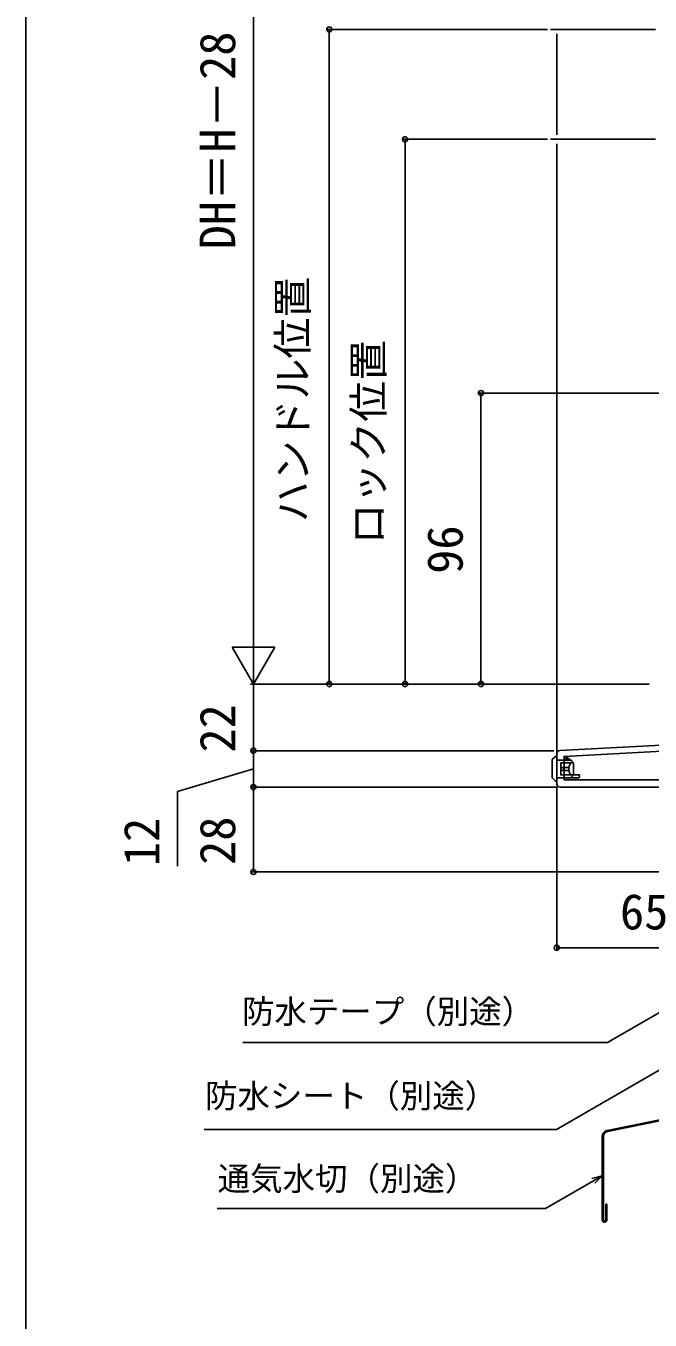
# Model space of a CAD drawing. Units: millimetres, scale not verified. Extents: x -700 to 700, y -1043 to 1036.
# Drawn here: x -700 to -494.2, y 79.6 to 506.7 of the extents above; entities that cross this region are included whole.
import ezdxf
from ezdxf.enums import TextEntityAlignment as Align

# ---------------------------------------------------------------- set-up
doc = ezdxf.new("R2010")
doc.units = ezdxf.units.MM
doc.header["$LTSCALE"] = 6
for name, color, linetype in [('0-2_YKK_11', 7, 'Continuous'), ('0-4_YKK_12', 2, 'Continuous'), ('0-5_YKK_13', 4, 'Continuous'), ('0-7_YKK_D', 6, 'Continuous'), ('0-8_YKK_ZWAK', 7, 'Continuous'), ('0-A_YSS_KE', 3, 'Continuous')]:
    doc.layers.add(name, color=color, linetype=linetype)
doc.styles.add('ＭＳ ゴシック', font='')
doc.styles.get('ＭＳ ゴシック').set_extended_font_data('MS Gothic')

msp = doc.modelspace()

# ---------------------------------------------------------------- linework, layer by layer
at = {"layer": '0-2_YKK_11'}
msp.add_line((-525, 266.551), (-525, 256.5), dxfattribs=at)
for points in [[(-473.785, 296.327), (-472.793, 290.7), (-477.6, 290.7), (-477.6, 296.057), (-477.058, 296.924), (-477.377, 297.5), (-480, 297.5), (-480, 269.859), (-524.052, 267.55)], [(-524, 255.5), (-463.4, 255.5), (-463.4, 227.5), (-460, 227.5), (-460, 229.4), (-460.5, 229.9), (-461, 230.4), (-461, 255.5), (-410, 255.5), (-410, 257), (-397.5, 257), (-397.5, 255.5), (-395, 255.5), (-395, 259.5), (-410, 259.5)]]:
    msp.add_lwpolyline(points, dxfattribs=at)
msp.add_lwpolyline([(-480, 267.856), (-522.6, 265.623), (-522.6, 257.9), (-480, 257.9)], close=True, dxfattribs=at)
for centre, start, end in [((-524, 266.551), 93.00003, 180), ((-524, 256.5), 180.00001, 269.99999)]:
    msp.add_arc(centre, 1, start, end, dxfattribs=at)
at = {"layer": '0-4_YKK_12'}
for p, q in [((-492.486, 505.5), (-527.107, 505.5)), ((-525, 503.995), (-525, 470.745)), ((-492.486, 469.25), (-527.107, 469.25)), ((-525, 467.745), (-525, 266.551))]:
    msp.add_line(p, q, dxfattribs=at)
at = {"layer": '0-5_YKK_13'}
for p, q in [((-525.376, 265.6), (-525.38, 265.595)), ((-526.5, 258.576), (-526.5, 264.476)), ((-525, 264.6), (-525, 258.4)), ((-520.5, 264.4), (-525, 264.4)), ((-523.7, 263.5), (-520.264, 263.5)), ((-523.7, 263.396), (-523.7, 263.5)), ((-523.7, 263.396), (-523.7, 262)), ((-522.8, 262), (-523.7, 262)), ((-523.7, 262), (-523.7, 261)), ((-523.7, 261), (-523.7, 259.604)), ((-522.8, 262), (-522.8, 261)), ((-522.359, 262), (-522.8, 262)), ((-522.359, 262), (-522.217, 262)), ((-522.217, 261), (-522.359, 261)), ((-521.8, 262), (-522.217, 262)), ((-521.8, 261), (-522.217, 261)), ((-521.667, 262), (-521.8, 262)), ((-521.667, 261), (-521.8, 261)), ((-521.667, 262), (-521.486, 262)), ((-521.486, 261), (-521.667, 261)), ((-521.451, 262), (-521.486, 262)), ((-521.451, 261), (-521.486, 261)), ((-521.451, 262), (-521.258, 262)), ((-521.258, 261), (-521.451, 261)), ((-521.028, 262), (-521.258, 262)), ((-521.028, 261), (-521.258, 261)), ((-521.028, 262), (-521.028, 261)), ((-519.5, 263.5), (-520.5, 264.4)), ((-519.565, 263.5), (-520.264, 263.5)), ((-520, 264.1), (-520, 263.95)), ((-519.565, 263.5), (-519.5, 263.5)), ((-519.5, 263.5), (-519.5, 259.5)), ((-525.488, 257.488), (-525.549, 257.549)), ((-520.5, 258.5), (-525, 258.5)), ((-520.5, 258.5), (-519.5, 259.5)), ((-517.8, 258.5), (-520.5, 258.5)), ((-519.565, 259.5), (-520.264, 259.5)), ((-519.5, 259.5), (-519.565, 259.5)), ((-517.8, 259.5), (-519.5, 259.5)), ((-517.8, 259.5), (-517.5, 259.5))]:
    msp.add_line(p, q, dxfattribs=at)
for points in [[(-526.412, 264.688), (-525.592, 265.509), (-525.588, 265.512)], [(-525.376, 265.6), (-525, 265.6), (-525, 264.6)], [(-522.4, 264.4), (-522.4, 265), (-520.8, 264.4)], [(-521.8, 264.775), (-521.8, 265.3), (-520, 264.1)], [(-522.359, 261), (-522.8, 261), (-523.7, 261)], [(-521.028, 262), (-520.948, 262.195), (-520.888, 262.396)], [(-520.888, 260.604), (-520.947, 260.803), (-521.028, 261)], [(-525.549, 257.549), (-526.5, 258.5), (-526.5, 258.576)], [(-525, 258.4), (-525, 257.4), (-525.276, 257.4)], [(-520.264, 259.5), (-523.7, 259.5), (-523.7, 259.604)], [(-517.5, 259.5), (-517.5, 258.8), (-517.8, 258.5)]]:
    msp.add_lwpolyline(points, dxfattribs=at)
for centre, radius, start, end in [((-525.383, 265.3), 0.295, 89.30544, 134.94469), ((-525.376, 265.3), 0.3, 90, 135), ((-526.2, 264.476), 0.3, 135, 180), ((-525.276, 257.7), 0.3, 225, 270)]:
    msp.add_arc(centre, radius, start, end, dxfattribs=at)
for centre, major_axis, start_param, end_param in [((-518.711, 261.5), (0, 2.9), 0.8581397, 1.2566748), ((-518.711, 261.5), (0, 2.9), 1.8849178, 2.283453), ((-520.264, 263.2), (0, 0.3), 6.2831853, 7.141325), ((-520.264, 259.8), (0, 0.3), 2.283453, 3.1415927)]:
    msp.add_ellipse(centre, major_axis=major_axis, ratio=0.789474, start_param=start_param, end_param=end_param, dxfattribs=at)
at = {"layer": '0-7_YKK_D'}
for p, q in [((-625, 303.5), (-625, 677.495)), ((-528.107, 505.495), (-601, 505.495)), ((-600, 505.495), (-600, 289.5)), ((-528.107, 469.245), (-576, 469.245)), ((-575, 289.5), (-575, 469.245)), ((-488.051, 385.5), (-551, 385.5)), ((-550, 289.5), (-550, 385.5)), ((-625, 289.5), (-625, 313.749)), ((-625, 289.5), (-632, 301.625)), ((-618, 301.625), (-632, 301.625)), ((-625, 289.5), (-618, 301.625)), ((-494.5, 289.5), (-626, 289.5)), ((-494.5, 289.5), (-626, 289.5)), ((-625, 267.5), (-625, 289.5)), ((-494.5, 289.5), (-601, 289.5)), ((-494.5, 289.5), (-576, 289.5)), ((-494.5, 289.5), (-551, 289.5)), ((-526, 267.5), (-626, 267.5)), ((-526, 267.5), (-626, 267.5)), ((-625, 255.5), (-625, 267.5)), ((-525, 255.5), (-626, 255.5)), ((-525, 255.5), (-626, 255.5)), ((-625, 255.5), (-625, 227.5)), ((-525, 255.5), (-525, 201.5)), ((-463.9, 227.5), (-626, 227.5)), ((-460, 202.5), (-525, 202.5))]:
    msp.add_line(p, q, dxfattribs=at)
for points in [[(-625, 261.5), (-650, 253.998), (-650, 229.361)], [(-461, 198.505), (-463.945, 196.805), (-508.336, 171.176), (-628.503, 171.176)], [(-462.079, 178.93), (-465.023, 177.23), (-525.152, 142.514), (-641.213, 142.514)], [(-510, 127.253), (-512.945, 125.553), (-528.764, 116.419), (-636.925, 116.419)], [(-513.4, 126.342), (-510, 127.253), (-512.489, 124.764)]]:
    msp.add_lwpolyline(points, dxfattribs=at)
for centre in [(-600, 505.495), (-575, 469.245), (-550, 385.5), (-600, 289.5), (-575, 289.5), (-550, 289.5), (-625, 267.5), (-625, 267.5), (-625, 255.5), (-625, 255.5), (-625, 227.5), (-525, 202.5)]:
    msp.add_circle(centre, 0.85, dxfattribs=at)
at = {"layer": '0-8_YKK_ZWAK'}
msp.add_line((-700, 997), (-700, -1043), dxfattribs=at)
at = {"layer": '0-A_YSS_KE'}
for p, q in [((-508.399, 142.226), (-461.671, 151.733)), ((-508.329, 141.883), (-461.601, 151.39)), ((-510, 140.266), (-510, 112.65)), ((-509.65, 140.266), (-509.65, 112.65)), ((-508.85, 117.9), (-508.85, 112.65)), ((-508.85, 117.9), (-508.5, 117.9)), ((-508.5, 117.9), (-508.5, 112.65))]:
    msp.add_line(p, q, dxfattribs=at)
for centre, radius, start, end in [((-508, 140.266), 2, 101.5, 180), ((-508, 140.266), 1.65, 101.5, 180), ((-509.25, 112.65), 0.75, 180, 0), ((-509.25, 112.65), 0.4, 180, 0)]:
    msp.add_arc(centre, radius, start, end, dxfattribs=at)

# ---------------------------------------------------------------- texts
at = {"layer": '0-7_YKK_D', "style": 'ＭＳ ゴシック'}
for s, height, p in [('DH＝H－28', 11.73, (-627.5, 432.907)), ('ハンドル位置', 9.897, (-604.188, 342.884)), ('ロック位置', 9.897, (-579.188, 335.536)), ('96', 11.73, (-552.5, 325.864)), ('22', 11.73, (-627.5, 266.864)), ('12', 11.73, (-652.5, 229.407)), ('28', 11.73, (-627.5, 229.818))]:
    msp.add_text(s, height=height, rotation=90, dxfattribs=at).set_placement(p, align=Align.BOTTOM_LEFT)
for s, height, p in [('65', 11.73, (-504.182, 205)), ('防水テープ（別途）', 7.845, (-628.789, 175.16)), ('防水シート（別途）', 7.845, (-640.956, 147.327)), ('通気水切（別途）', 7.845, (-636.792, 120.013))]:
    msp.add_text(s, height=height, dxfattribs=at).set_placement(p, align=Align.BOTTOM_LEFT)

doc.saveas('drawing.dxf')
